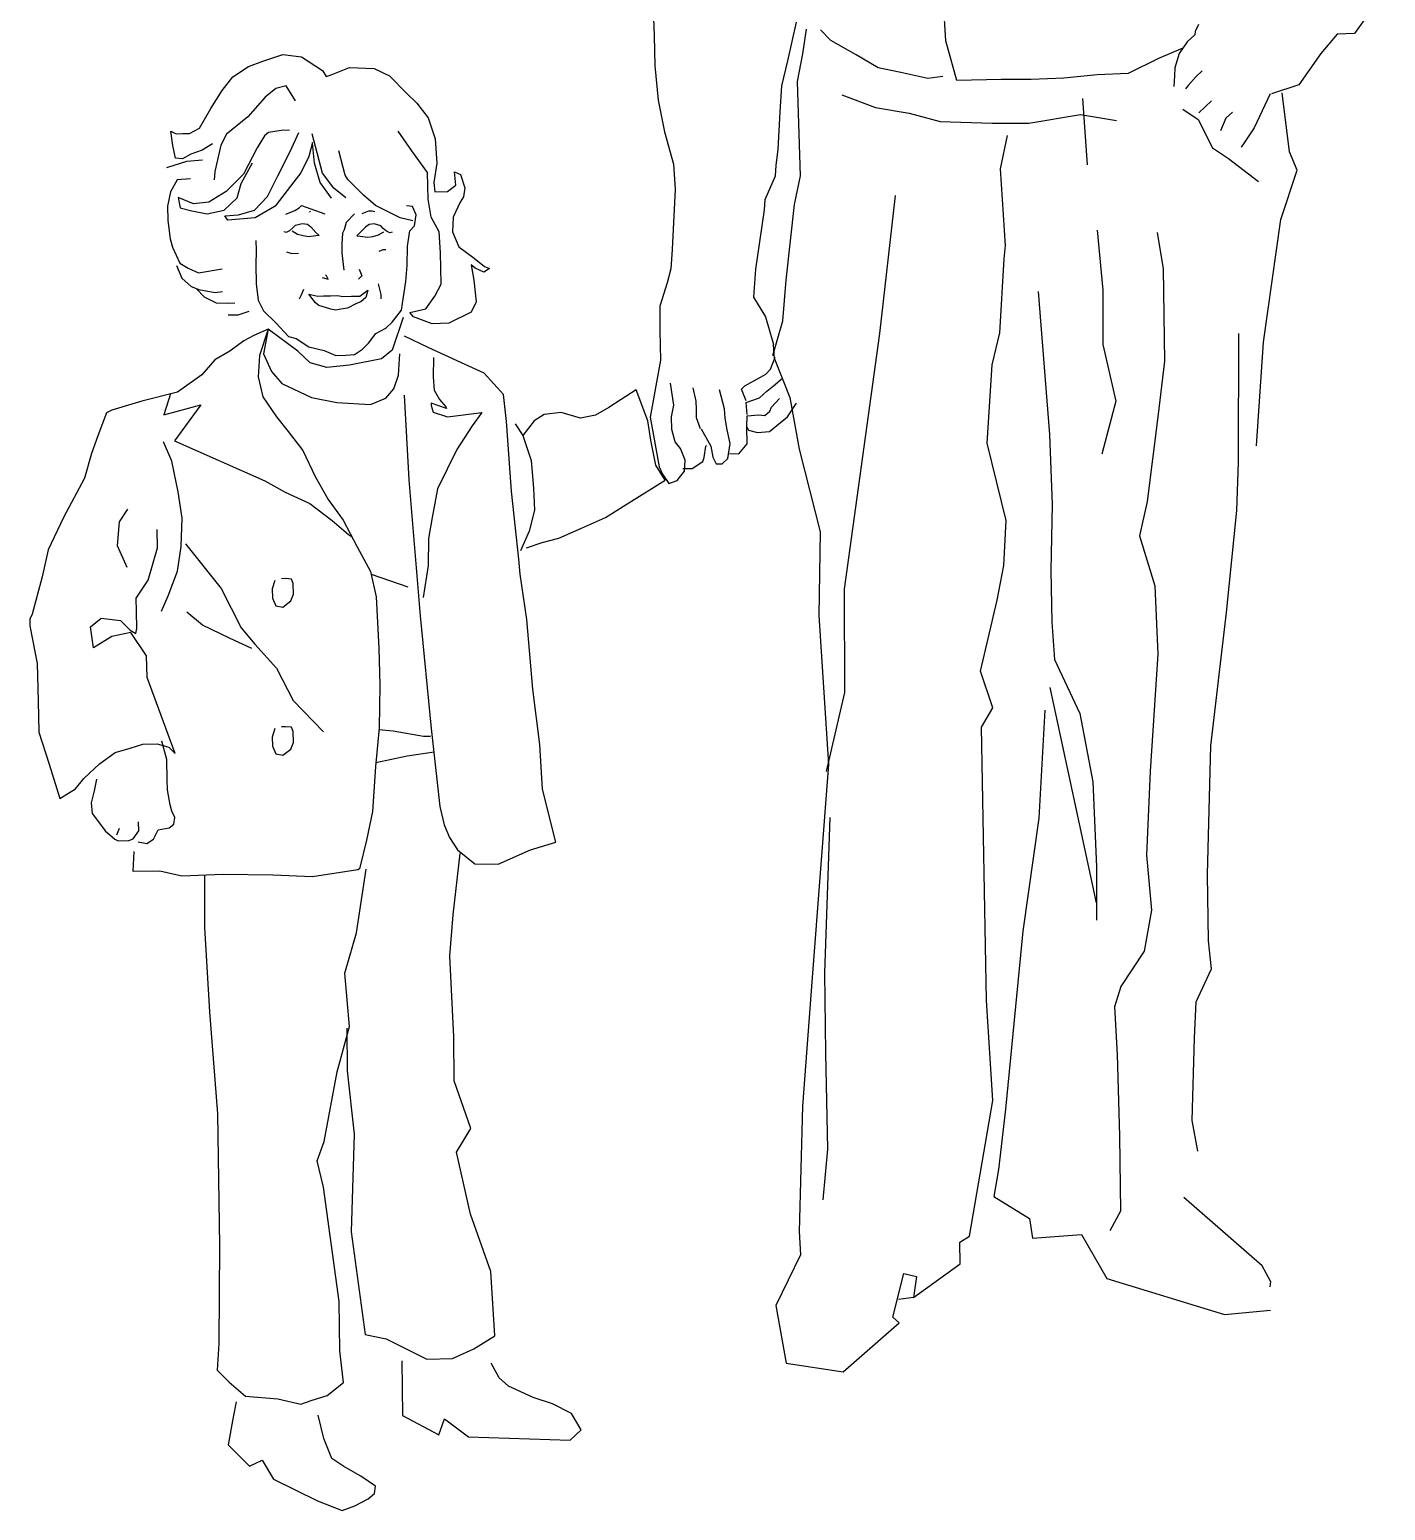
# Model space of a CAD drawing. Header units: millimetres. Extents: x -1539.29 to -1538.12, y 1859.63 to 1861.71.
# Drawn here: x -1539.288 to -1538.188, y 1859.633 to 1860.834 of the extents above; entities that cross this region are included whole.
import ezdxf

# ---------------------------------------------------------------- set-up
doc = ezdxf.new("R2010")
doc.units = ezdxf.units.MM
doc.header["$LTSCALE"] = 10
doc.layers.add('Humanos', color=2, linetype='Continuous')

msp = doc.modelspace()

# ---------------------------------------------------------------- linework, layer by layer
at = {"layer": 'Humanos'}
for p, q in [((-1538.1885, 1860.866), (-1538.2135, 1860.8308)), ((-1538.7826, 1860.8574), (-1538.7814, 1860.829)), ((-1538.5448, 1860.8251), (-1538.5468, 1860.8557)), ((-1538.6663, 1860.8401), (-1538.6732, 1860.8088)), ((-1538.34, 1860.8381), (-1538.3426, 1860.8326)), ((-1538.7814, 1860.829), (-1538.7809, 1860.8046)), ((-1538.6609, 1860.8144), (-1538.6579, 1860.8344)), ((-1538.6383, 1860.8253), (-1538.6466, 1860.8338)), ((-1538.6177, 1860.8135), (-1538.6383, 1860.8253)), ((-1538.536, 1860.7928), (-1538.5448, 1860.8251)), ((-1538.3492, 1860.8243), (-1538.3558, 1860.8146)), ((-1538.3431, 1860.8299), (-1538.3492, 1860.8243)), ((-1538.3426, 1860.8326), (-1538.3431, 1860.8299)), ((-1538.2276, 1860.8305), (-1538.2408, 1860.8147)), ((-1538.2135, 1860.8308), (-1538.2276, 1860.8305)), ((-1539.0988, 1860.8085), (-1539.0826, 1860.8138)), ((-1539.0826, 1860.8138), (-1539.0675, 1860.812)), ((-1538.6651, 1860.7919), (-1538.6609, 1860.8144)), ((-1538.5999, 1860.803), (-1538.6177, 1860.8135)), ((-1538.3528, 1860.8191), (-1538.3724, 1860.8106)), ((-1538.3558, 1860.8146), (-1538.3591, 1860.803)), ((-1538.2408, 1860.8147), (-1538.2587, 1860.7892)), ((-1539.1231, 1860.7957), (-1539.1104, 1860.8042)), ((-1539.1104, 1860.8042), (-1539.0988, 1860.8085)), ((-1539.0675, 1860.812), (-1539.0503, 1860.8009)), ((-1539.0503, 1860.8009), (-1539.0475, 1860.796)), ((-1539.0434, 1860.7975), (-1539.0285, 1860.8033)), ((-1539.0285, 1860.8033), (-1539.0086, 1860.8024)), ((-1539.0086, 1860.8024), (-1538.9962, 1860.7966)), ((-1538.7809, 1860.8046), (-1538.7782, 1860.7768)), ((-1538.6732, 1860.8088), (-1538.6782, 1860.7884)), ((-1538.5814, 1860.7994), (-1538.5999, 1860.803)), ((-1538.3724, 1860.8106), (-1538.3971, 1860.7984)), ((-1538.3591, 1860.803), (-1538.3595, 1860.7967)), ((-1538.337, 1860.8007), (-1538.3423, 1860.7958)), ((-1539.1318, 1860.7846), (-1539.1231, 1860.7957)), ((-1539.08, 1860.7885), (-1539.0882, 1860.7863)), ((-1539.0722, 1860.7764), (-1539.08, 1860.7885)), ((-1539.0475, 1860.796), (-1539.0434, 1860.7975)), ((-1538.9962, 1860.7966), (-1538.9822, 1860.7825)), ((-1538.6782, 1860.7884), (-1538.6796, 1860.7675)), ((-1538.6627, 1860.7155), (-1538.6651, 1860.7919)), ((-1538.5596, 1860.7944), (-1538.5814, 1860.7994)), ((-1538.5474, 1860.796), (-1538.5596, 1860.7944)), ((-1538.5, 1860.7935), (-1538.536, 1860.7928)), ((-1538.4756, 1860.7935), (-1538.5, 1860.7935)), ((-1538.4493, 1860.7946), (-1538.4756, 1860.7935)), ((-1538.4222, 1860.7973), (-1538.4493, 1860.7946)), ((-1538.3971, 1860.7984), (-1538.4222, 1860.7973)), ((-1538.3595, 1860.7967), (-1538.3601, 1860.7879)), ((-1538.3484, 1860.7888), (-1538.3505, 1860.786)), ((-1538.3423, 1860.7958), (-1538.3484, 1860.7888)), ((-1538.2587, 1860.7892), (-1538.2808, 1860.7819)), ((-1539.141, 1860.7701), (-1539.1318, 1860.7846)), ((-1539.0968, 1860.7793), (-1539.1109, 1860.7632)), ((-1539.0882, 1860.7863), (-1539.0968, 1860.7793)), ((-1538.9822, 1860.7825), (-1538.9739, 1860.7745)), ((-1538.7782, 1860.7768), (-1538.773, 1860.7512)), ((-1538.6292, 1860.7813), (-1538.6019, 1860.771)), ((-1538.434, 1860.7781), (-1538.4302, 1860.7245)), ((-1538.3296, 1860.7764), (-1538.3397, 1860.7666)), ((-1538.282, 1860.7821), (-1538.2885, 1860.7683)), ((-1538.2662, 1860.7348), (-1538.2721, 1860.7829)), ((-1539.1502, 1860.7541), (-1539.141, 1860.7701)), ((-1538.9739, 1860.7745), (-1538.9648, 1860.7624)), ((-1538.6796, 1860.7675), (-1538.6811, 1860.7368)), ((-1538.6019, 1860.771), (-1538.5747, 1860.7662)), ((-1538.5747, 1860.7662), (-1538.5494, 1860.7594)), ((-1538.4775, 1860.7582), (-1538.4357, 1860.7651)), ((-1538.4357, 1860.7651), (-1538.4065, 1860.7603)), ((-1538.3528, 1860.7696), (-1538.3402, 1860.7611)), ((-1538.3124, 1860.7672), (-1538.3178, 1860.7622)), ((-1538.2885, 1860.7683), (-1538.295, 1860.7545)), ((-1539.1583, 1860.7498), (-1539.1502, 1860.7541)), ((-1539.1109, 1860.7632), (-1539.1283, 1860.7492)), ((-1539.0839, 1860.7523), (-1539.0942, 1860.7507)), ((-1539.0771, 1860.7525), (-1539.0839, 1860.7523)), ((-1538.9648, 1860.7624), (-1538.959, 1860.7456)), ((-1538.5494, 1860.7594), (-1538.5073, 1860.7581)), ((-1538.5073, 1860.7581), (-1538.4775, 1860.7582)), ((-1538.3402, 1860.7611), (-1538.3287, 1860.7382)), ((-1538.3178, 1860.7622), (-1538.3222, 1860.752)), ((-1538.295, 1860.7545), (-1538.3029, 1860.7421)), ((-1539.1734, 1860.7516), (-1539.1692, 1860.7496)), ((-1539.1717, 1860.74), (-1539.1734, 1860.7516)), ((-1539.1696, 1860.7299), (-1539.1717, 1860.74)), ((-1539.1692, 1860.7496), (-1539.1638, 1860.7497)), ((-1539.1638, 1860.7497), (-1539.1583, 1860.7498)), ((-1539.1396, 1860.7415), (-1539.1479, 1860.7364)), ((-1539.1328, 1860.7403), (-1539.1377, 1860.7189)), ((-1539.1283, 1860.7492), (-1539.1328, 1860.7403)), ((-1539.0974, 1860.7479), (-1539.1027, 1860.7396)), ((-1539.0942, 1860.7507), (-1539.0974, 1860.7479)), ((-1539.0767, 1860.7353), (-1539.0696, 1860.7505)), ((-1539.0585, 1860.7426), (-1539.0616, 1860.731)), ((-1539.0504, 1860.7176), (-1539.0587, 1860.7494)), ((-1539.0585, 1860.742), (-1539.0585, 1860.7426)), ((-1539.0568, 1860.7256), (-1539.0585, 1860.742)), ((-1538.9779, 1860.7356), (-1538.9891, 1860.7518)), ((-1538.959, 1860.7456), (-1538.9577, 1860.7258)), ((-1538.773, 1860.7512), (-1538.7657, 1860.725)), ((-1538.5006, 1860.7211), (-1538.4949, 1860.7483)), ((-1538.3029, 1860.7421), (-1538.3055, 1860.7387)), ((-1539.1641, 1860.7292), (-1539.1696, 1860.7299)), ((-1539.1573, 1860.7329), (-1539.1641, 1860.7292)), ((-1539.1605, 1860.7274), (-1539.1477, 1860.7283)), ((-1539.1479, 1860.7364), (-1539.1573, 1860.7329)), ((-1539.1035, 1860.7382), (-1539.1145, 1860.7167)), ((-1539.1027, 1860.7396), (-1539.1035, 1860.7382)), ((-1539.0866, 1860.7154), (-1539.0767, 1860.7353)), ((-1539.0616, 1860.731), (-1539.0681, 1860.7178)), ((-1539.032, 1860.7159), (-1539.0371, 1860.7356)), ((-1538.9652, 1860.7182), (-1538.9779, 1860.7356)), ((-1538.6811, 1860.7368), (-1538.6828, 1860.724)), ((-1538.3287, 1860.7382), (-1538.3157, 1860.7295)), ((-1538.3157, 1860.7295), (-1538.2913, 1860.7109)), ((-1538.2599, 1860.72), (-1538.2662, 1860.7348)), ((-1539.1768, 1860.7221), (-1539.1605, 1860.7274)), ((-1539.1377, 1860.7189), (-1539.1384, 1860.7121)), ((-1539.1145, 1860.7167), (-1539.1286, 1860.7028)), ((-1539.1165, 1860.7093), (-1539.1073, 1860.7259)), ((-1539.0681, 1860.7178), (-1539.0755, 1860.7081)), ((-1539.0523, 1860.71), (-1539.0568, 1860.7256)), ((-1539.0413, 1860.7055), (-1539.0504, 1860.7176)), ((-1538.9647, 1860.6964), (-1538.9652, 1860.7182)), ((-1538.9577, 1860.7258), (-1538.9601, 1860.7101)), ((-1538.9434, 1860.7187), (-1538.9384, 1860.7166)), ((-1538.9423, 1860.7078), (-1538.9434, 1860.7187)), ((-1538.9384, 1860.7166), (-1538.9349, 1860.7058)), ((-1538.7657, 1860.725), (-1538.7645, 1860.7047)), ((-1538.6828, 1860.724), (-1538.6834, 1860.7151)), ((-1538.4965, 1860.6589), (-1538.5006, 1860.7211)), ((-1538.2732, 1860.6799), (-1538.2599, 1860.72)), ((-1539.1684, 1860.7122), (-1539.1736, 1860.7025)), ((-1539.1575, 1860.713), (-1539.1684, 1860.7122)), ((-1539.1195, 1860.6975), (-1539.1165, 1860.7093)), ((-1539.095, 1860.6988), (-1539.0866, 1860.7154)), ((-1539.0755, 1860.7081), (-1539.0887, 1860.6908)), ((-1539.0431, 1860.6973), (-1539.0523, 1860.71)), ((-1539.0316, 1860.6976), (-1539.0413, 1860.7055)), ((-1539.0298, 1860.7126), (-1539.032, 1860.7159)), ((-1539.0172, 1860.6998), (-1539.0298, 1860.7126)), ((-1538.9601, 1860.7101), (-1538.9594, 1860.7025)), ((-1538.949, 1860.7028), (-1538.9423, 1860.7078)), ((-1538.9349, 1860.7058), (-1538.9361, 1860.6984)), ((-1538.7645, 1860.7047), (-1538.7669, 1860.6558)), ((-1538.6834, 1860.7151), (-1538.6917, 1860.696)), ((-1538.6677, 1860.6922), (-1538.6627, 1860.7155)), ((-1539.1736, 1860.7025), (-1539.1761, 1860.6908)), ((-1539.1675, 1860.6978), (-1539.1659, 1860.6896)), ((-1539.1551, 1860.6926), (-1539.1675, 1860.6978)), ((-1539.1426, 1860.6942), (-1539.1551, 1860.6926)), ((-1539.1286, 1860.7028), (-1539.1426, 1860.6942)), ((-1539.1302, 1860.6877), (-1539.1195, 1860.6975)), ((-1539.1056, 1860.6877), (-1539.095, 1860.6988)), ((-1539.0075, 1860.6913), (-1539.0172, 1860.6998)), ((-1538.9622, 1860.682), (-1538.9647, 1860.6964)), ((-1538.9594, 1860.7025), (-1538.949, 1860.7028)), ((-1538.9387, 1860.6942), (-1538.9445, 1860.6818)), ((-1538.9361, 1860.6984), (-1538.9387, 1860.6942)), ((-1538.6917, 1860.696), (-1538.6923, 1860.6878)), ((-1538.6745, 1860.6307), (-1538.6677, 1860.6922)), ((-1538.5861, 1860.6996), (-1538.5986, 1860.5874)), ((-1539.1761, 1860.6908), (-1539.1758, 1860.6793)), ((-1539.1659, 1860.6896), (-1539.1563, 1860.6871)), ((-1539.1563, 1860.6871), (-1539.144, 1860.6847)), ((-1539.144, 1860.6847), (-1539.1302, 1860.6877)), ((-1539.1295, 1860.683), (-1539.1186, 1860.6839)), ((-1539.1273, 1860.6796), (-1539.1295, 1860.683)), ((-1539.1049, 1860.6815), (-1539.1273, 1860.6796)), ((-1539.1186, 1860.6839), (-1539.1056, 1860.6877)), ((-1539.0887, 1860.6908), (-1539.1049, 1860.6815)), ((-1539.0801, 1860.6843), (-1539.0728, 1860.6872)), ((-1539.0728, 1860.6872), (-1539.0693, 1860.6894)), ((-1539.0693, 1860.6894), (-1539.0674, 1860.6914)), ((-1539.0674, 1860.6914), (-1539.0486, 1860.6845)), ((-1539.0611, 1860.6869), (-1539.0605, 1860.6861)), ((-1539.0245, 1860.6847), (-1539.0311, 1860.6777)), ((-1539.0182, 1860.6848), (-1539.0128, 1860.6871)), ((-1539.0128, 1860.6871), (-1539.0101, 1860.6871)), ((-1539.0101, 1860.6871), (-1539.0081, 1860.6864)), ((-1538.9875, 1860.6814), (-1539.0075, 1860.6913)), ((-1538.9771, 1860.6789), (-1538.9875, 1860.6814)), ((-1538.9774, 1860.6906), (-1538.9823, 1860.6911)), ((-1538.9745, 1860.6839), (-1538.9774, 1860.6906)), ((-1538.9757, 1860.6749), (-1538.9745, 1860.6839)), ((-1538.9559, 1860.6699), (-1538.9622, 1860.682)), ((-1538.9445, 1860.6818), (-1538.945, 1860.6701)), ((-1538.6923, 1860.6878), (-1538.6994, 1860.6396)), ((-1539.1758, 1860.6793), (-1539.1741, 1860.6643)), ((-1539.0817, 1860.6704), (-1539.0797, 1860.6697)), ((-1539.0797, 1860.6697), (-1539.077, 1860.6711)), ((-1539.077, 1860.6711), (-1539.0744, 1860.6733)), ((-1539.0707, 1860.6679), (-1539.0749, 1860.6705)), ((-1539.0744, 1860.6733), (-1539.0723, 1860.6753)), ((-1539.0723, 1860.6753), (-1539.0668, 1860.6768)), ((-1539.066, 1860.6667), (-1539.0707, 1860.6679)), ((-1539.0668, 1860.6768), (-1539.0627, 1860.6763)), ((-1539.0627, 1860.6763), (-1539.06, 1860.6742)), ((-1539.06, 1860.6742), (-1539.0558, 1860.6696)), ((-1539.0558, 1860.6696), (-1539.053, 1860.667)), ((-1539.0342, 1860.6688), (-1539.0348, 1860.6599)), ((-1539.0329, 1860.6716), (-1539.0342, 1860.6688)), ((-1539.0311, 1860.6777), (-1539.0329, 1860.6716)), ((-1539.0198, 1860.6694), (-1539.0226, 1860.6667)), ((-1539.0155, 1860.6739), (-1539.0198, 1860.6694)), ((-1539.0127, 1860.6759), (-1539.0155, 1860.6739)), ((-1539.0086, 1860.6764), (-1539.0127, 1860.6759)), ((-1539.0032, 1860.6748), (-1539.0086, 1860.6764)), ((-1539.0049, 1860.6675), (-1539.0007, 1860.67)), ((-1539.0012, 1860.6728), (-1539.0032, 1860.6748)), ((-1538.9985, 1860.6705), (-1539.0012, 1860.6728)), ((-1538.9958, 1860.6691), (-1538.9985, 1860.6705)), ((-1538.9939, 1860.6698), (-1538.9958, 1860.6691)), ((-1538.9816, 1860.6583), (-1538.9797, 1860.6707)), ((-1538.9797, 1860.6707), (-1538.9757, 1860.6749)), ((-1538.9547, 1860.6529), (-1538.9559, 1860.6699)), ((-1538.945, 1860.6701), (-1538.9398, 1860.6579)), ((-1538.4223, 1860.6713), (-1538.4177, 1860.6226)), ((-1538.3734, 1860.6696), (-1538.3687, 1860.6399)), ((-1538.2873, 1860.5804), (-1538.2732, 1860.6799)), ((-1539.1741, 1860.6643), (-1539.172, 1860.6575)), ((-1539.172, 1860.6575), (-1539.1662, 1860.6446)), ((-1539.1045, 1860.6631), (-1539.1043, 1860.655)), ((-1539.0619, 1860.666), (-1539.066, 1860.6667)), ((-1539.0557, 1860.6669), (-1539.0619, 1860.666)), ((-1539.053, 1860.667), (-1539.0557, 1860.6669)), ((-1539.0348, 1860.6599), (-1539.0347, 1860.6558)), ((-1539.0226, 1860.6667), (-1539.0199, 1860.6666)), ((-1539.0199, 1860.6666), (-1539.0137, 1860.6656)), ((-1539.0137, 1860.6656), (-1539.0096, 1860.6663)), ((-1539.0096, 1860.6663), (-1539.0049, 1860.6675)), ((-1538.9818, 1860.6427), (-1538.9816, 1860.6583)), ((-1538.9398, 1860.6579), (-1538.9273, 1860.6487)), ((-1538.4977, 1860.648), (-1538.4965, 1860.6589)), ((-1539.1662, 1860.6446), (-1539.1593, 1860.6406)), ((-1539.1043, 1860.655), (-1539.1046, 1860.6433)), ((-1539.0795, 1860.6537), (-1539.0754, 1860.6525)), ((-1539.0754, 1860.6525), (-1539.07, 1860.6526)), ((-1539.0347, 1860.6558), (-1539.0347, 1860.653)), ((-1539.0347, 1860.653), (-1539.0337, 1860.6435)), ((-1539.0045, 1860.6543), (-1539.0012, 1860.6558)), ((-1539.0012, 1860.6558), (-1538.999, 1860.6558)), ((-1538.9544, 1860.6406), (-1538.9547, 1860.6529)), ((-1538.9273, 1860.6487), (-1538.919, 1860.642)), ((-1538.7669, 1860.6558), (-1538.7679, 1860.6401)), ((-1538.501, 1860.5881), (-1538.4977, 1860.648)), ((-1539.1689, 1860.6426), (-1539.1646, 1860.6323)), ((-1539.1646, 1860.6323), (-1539.1569, 1860.6257)), ((-1539.1593, 1860.6406), (-1539.1511, 1860.6367)), ((-1539.1511, 1860.6367), (-1539.1318, 1860.6399)), ((-1539.1046, 1860.6433), (-1539.1043, 1860.6277)), ((-1539.0506, 1860.633), (-1539.0457, 1860.6317)), ((-1539.0471, 1860.6344), (-1539.0479, 1860.635)), ((-1539.0457, 1860.6317), (-1539.0471, 1860.6344)), ((-1539.0337, 1860.6435), (-1539.033, 1860.6388)), ((-1539.0184, 1860.6343), (-1539.0211, 1860.6315)), ((-1539.0207, 1860.6397), (-1539.0184, 1860.6343)), ((-1538.9828, 1860.6297), (-1538.9818, 1860.6427)), ((-1538.9541, 1860.6276), (-1538.9544, 1860.6406)), ((-1538.9299, 1860.6432), (-1538.9277, 1860.6309)), ((-1538.9266, 1860.6405), (-1538.9299, 1860.6432)), ((-1538.9197, 1860.6373), (-1538.9266, 1860.6405)), ((-1538.9149, 1860.6402), (-1538.9197, 1860.6373)), ((-1538.919, 1860.642), (-1538.9149, 1860.6402)), ((-1538.7679, 1860.6401), (-1538.771, 1860.6287)), ((-1538.6994, 1860.6396), (-1538.7009, 1860.617)), ((-1538.3687, 1860.6399), (-1538.3677, 1860.5652)), ((-1539.1569, 1860.6257), (-1539.1507, 1860.6231)), ((-1539.1527, 1860.6238), (-1539.1465, 1860.6172)), ((-1539.1507, 1860.6231), (-1539.1376, 1860.6207)), ((-1539.1376, 1860.6207), (-1539.1314, 1860.6216)), ((-1539.1043, 1860.6277), (-1539.1026, 1860.6146)), ((-1539.0659, 1860.6231), (-1539.068, 1860.6182)), ((-1539.0202, 1860.6179), (-1539.0137, 1860.6228)), ((-1539.0137, 1860.6228), (-1539.0153, 1860.6166)), ((-1539.0054, 1860.6278), (-1539.0031, 1860.6191)), ((-1538.9847, 1860.6173), (-1538.9828, 1860.6297)), ((-1538.9594, 1860.6179), (-1538.9541, 1860.6276)), ((-1538.9277, 1860.6309), (-1538.9259, 1860.6132)), ((-1538.771, 1860.6287), (-1538.7768, 1860.6096)), ((-1538.677, 1860.5978), (-1538.6745, 1860.6307)), ((-1538.47, 1860.6215), (-1538.4608, 1860.5057)), ((-1538.4177, 1860.6226), (-1538.4176, 1860.5785)), ((-1539.1465, 1860.6172), (-1539.1367, 1860.6125)), ((-1539.1367, 1860.6125), (-1539.1265, 1860.6122)), ((-1539.1265, 1860.6122), (-1539.1216, 1860.6123)), ((-1539.1026, 1860.6146), (-1539.0983, 1860.606)), ((-1539.068, 1860.6182), (-1539.0693, 1860.6154)), ((-1539.0561, 1860.6124), (-1539.0614, 1860.6195)), ((-1539.0614, 1860.6195), (-1539.0543, 1860.6179)), ((-1539.0534, 1860.6103), (-1539.0561, 1860.6124)), ((-1539.0543, 1860.6179), (-1539.0495, 1860.618)), ((-1539.0479, 1860.6085), (-1539.0534, 1860.6103)), ((-1539.0495, 1860.618), (-1539.044, 1860.6181)), ((-1539.0437, 1860.6072), (-1539.0479, 1860.6085)), ((-1539.044, 1860.6181), (-1539.0385, 1860.6183)), ((-1539.0385, 1860.6183), (-1539.0338, 1860.6176)), ((-1539.0301, 1860.6081), (-1539.0356, 1860.6074)), ((-1539.0338, 1860.6176), (-1539.027, 1860.6177)), ((-1539.0228, 1860.6118), (-1539.0301, 1860.6081)), ((-1539.027, 1860.6177), (-1539.0222, 1860.6178)), ((-1539.0193, 1860.6132), (-1539.0228, 1860.6118)), ((-1539.0222, 1860.6178), (-1539.0202, 1860.6179)), ((-1539.0153, 1860.6166), (-1539.0193, 1860.6132)), ((-1539.0031, 1860.6191), (-1539.003, 1860.6156)), ((-1538.9864, 1860.6064), (-1538.9847, 1860.6173)), ((-1538.9667, 1860.6076), (-1538.9594, 1860.6179)), ((-1538.9259, 1860.6132), (-1538.9298, 1860.6049)), ((-1538.7768, 1860.6096), (-1538.7769, 1860.5898)), ((-1538.7009, 1860.617), (-1538.6911, 1860.601)), ((-1539.1269, 1860.6026), (-1539.1187, 1860.6028)), ((-1539.1187, 1860.6028), (-1539.11, 1860.6057)), ((-1539.0983, 1860.606), (-1539.0879, 1860.5959)), ((-1539.0879, 1860.5959), (-1539.0781, 1860.5852)), ((-1539.0396, 1860.6065), (-1539.0437, 1860.6072)), ((-1539.0356, 1860.6074), (-1539.0396, 1860.6065)), ((-1538.9991, 1860.5919), (-1538.9938, 1860.5967)), ((-1538.9849, 1860.6004), (-1538.9939, 1860.574)), ((-1538.9938, 1860.5967), (-1538.9864, 1860.6064)), ((-1538.9795, 1860.6046), (-1538.9667, 1860.6076)), ((-1538.9767, 1860.6011), (-1538.9795, 1860.6046)), ((-1538.9616, 1860.5954), (-1538.9767, 1860.6011)), ((-1538.9298, 1860.6049), (-1538.948, 1860.5958)), ((-1538.6911, 1860.601), (-1538.6847, 1860.5787)), ((-1538.6853, 1860.5696), (-1538.677, 1860.5978)), ((-1539.106, 1860.5859), (-1539.1141, 1860.5816)), ((-1539.0946, 1860.591), (-1539.106, 1860.5859)), ((-1539.0946, 1860.591), (-1539.1016, 1860.5696)), ((-1539.0946, 1860.591), (-1539.0983, 1860.5711)), ((-1539.0703, 1860.5731), (-1539.0946, 1860.591)), ((-1539.0781, 1860.5852), (-1539.0719, 1860.5834)), ((-1539.0131, 1860.5798), (-1539.0072, 1860.5876)), ((-1539.0072, 1860.5876), (-1538.9991, 1860.5919)), ((-1538.9647, 1860.5761), (-1538.984, 1860.5854)), ((-1538.948, 1860.5958), (-1538.9616, 1860.5954)), ((-1538.7769, 1860.5898), (-1538.7764, 1860.566)), ((-1538.5986, 1860.5874), (-1538.6275, 1860.3802)), ((-1538.5073, 1860.5622), (-1538.501, 1860.5881)), ((-1538.3077, 1860.4832), (-1538.3072, 1860.5876)), ((-1539.1256, 1860.5732), (-1539.1377, 1860.5661)), ((-1539.1141, 1860.5816), (-1539.1256, 1860.5732)), ((-1539.0719, 1860.5834), (-1539.0616, 1860.5766)), ((-1539.0605, 1860.5637), (-1539.0703, 1860.5731)), ((-1539.0616, 1860.5766), (-1539.0492, 1860.5736)), ((-1539.0492, 1860.5736), (-1539.0396, 1860.5697)), ((-1539.0246, 1860.5706), (-1539.0179, 1860.5749)), ((-1539.0179, 1860.5749), (-1539.0131, 1860.5798)), ((-1538.9939, 1860.574), (-1539.0027, 1860.567)), ((-1538.9377, 1860.5638), (-1538.9647, 1860.5761)), ((-1538.6839, 1860.5669), (-1538.6847, 1860.5787)), ((-1538.4176, 1860.5785), (-1538.4071, 1860.5326)), ((-1538.2931, 1860.4963), (-1538.2873, 1860.5804)), ((-1539.1377, 1860.5661), (-1539.1484, 1860.5541)), ((-1539.1016, 1860.5696), (-1539.1025, 1860.5525)), ((-1539.0983, 1860.5711), (-1539.0917, 1860.5568)), ((-1539.0468, 1860.56), (-1539.0605, 1860.5637)), ((-1539.0285, 1860.5618), (-1539.0468, 1860.56)), ((-1539.0396, 1860.5697), (-1539.0314, 1860.5699)), ((-1539.0314, 1860.5699), (-1539.0246, 1860.5706)), ((-1539.0027, 1860.567), (-1539.0285, 1860.5618)), ((-1538.9887, 1860.5537), (-1538.9877, 1860.5709)), ((-1538.9604, 1860.568), (-1538.9606, 1860.5524)), ((-1538.9192, 1860.5553), (-1538.9377, 1860.5638)), ((-1538.7764, 1860.566), (-1538.7846, 1860.5196)), ((-1538.687, 1860.5586), (-1538.6832, 1860.5683)), ((-1538.6839, 1860.5669), (-1538.6715, 1860.5357)), ((-1538.5113, 1860.4985), (-1538.5073, 1860.5622)), ((-1538.3677, 1860.5652), (-1538.373, 1860.5198)), ((-1539.1484, 1860.5541), (-1539.168, 1860.54)), ((-1539.1025, 1860.5525), (-1539.0989, 1860.5362)), ((-1539.0917, 1860.5568), (-1539.0833, 1860.5469)), ((-1538.9926, 1860.5427), (-1538.9887, 1860.5537)), ((-1538.9606, 1860.5524), (-1538.9598, 1860.5415)), ((-1538.9037, 1860.5379), (-1538.9192, 1860.5553)), ((-1538.708, 1860.5451), (-1538.6951, 1860.5522)), ((-1538.6951, 1860.5522), (-1538.691, 1860.5544)), ((-1538.691, 1860.5544), (-1538.687, 1860.5586)), ((-1538.6848, 1860.545), (-1538.6773, 1860.5512)), ((-1539.168, 1860.54), (-1539.197, 1860.5326)), ((-1539.1737, 1860.5386), (-1539.179, 1860.5215)), ((-1539.0989, 1860.5362), (-1539.0876, 1860.52)), ((-1539.0833, 1860.5469), (-1539.0593, 1860.5357)), ((-1538.9992, 1860.5351), (-1538.9926, 1860.5427)), ((-1538.9843, 1860.5374), (-1538.9805, 1860.4687)), ((-1538.9598, 1860.5415), (-1538.9555, 1860.534)), ((-1538.9011, 1860.5161), (-1538.9037, 1860.5379)), ((-1538.796, 1860.5417), (-1538.8081, 1860.534)), ((-1538.7865, 1860.5168), (-1538.796, 1860.5417)), ((-1538.7655, 1860.5295), (-1538.7681, 1860.5472)), ((-1538.7473, 1860.5327), (-1538.7497, 1860.5435)), ((-1538.7245, 1860.5264), (-1538.7284, 1860.5419)), ((-1538.7106, 1860.5423), (-1538.708, 1860.5451)), ((-1538.7069, 1860.5328), (-1538.7106, 1860.5423)), ((-1538.6961, 1860.5352), (-1538.6901, 1860.5408)), ((-1538.6901, 1860.5408), (-1538.6848, 1860.545)), ((-1539.2214, 1860.5252), (-1539.2255, 1860.5231)), ((-1539.197, 1860.5326), (-1539.2214, 1860.5252)), ((-1539.179, 1860.5215), (-1539.1492, 1860.5296)), ((-1539.1492, 1860.5296), (-1539.1704, 1860.5004)), ((-1539.0593, 1860.5357), (-1539.0387, 1860.5315)), ((-1539.0387, 1860.5315), (-1539.0114, 1860.53)), ((-1539.0114, 1860.53), (-1538.9992, 1860.5351)), ((-1538.9623, 1860.5311), (-1538.9622, 1860.5291)), ((-1538.9499, 1860.5267), (-1538.9623, 1860.5311)), ((-1538.9622, 1860.5291), (-1538.9607, 1860.5237)), ((-1538.9555, 1860.534), (-1538.9505, 1860.528)), ((-1538.9505, 1860.528), (-1538.9499, 1860.5267)), ((-1538.8181, 1860.5276), (-1538.8289, 1860.5213)), ((-1538.8081, 1860.534), (-1538.8181, 1860.5276)), ((-1538.7675, 1860.5199), (-1538.7655, 1860.5295)), ((-1538.7471, 1860.5259), (-1538.7473, 1860.5327)), ((-1538.747, 1860.519), (-1538.7471, 1860.5259)), ((-1538.7238, 1860.5188), (-1538.7245, 1860.5264)), ((-1538.7069, 1860.5315), (-1538.6961, 1860.5352)), ((-1538.7061, 1860.5219), (-1538.7069, 1860.5315)), ((-1538.6916, 1860.5209), (-1538.6876, 1860.5245)), ((-1538.6876, 1860.5245), (-1538.6863, 1860.5278)), ((-1538.6863, 1860.5278), (-1538.6797, 1860.5348)), ((-1538.6733, 1860.5199), (-1538.6659, 1860.531)), ((-1538.6715, 1860.5357), (-1538.6639, 1860.4938)), ((-1538.4071, 1860.5326), (-1538.4184, 1860.4896)), ((-1539.2255, 1860.5231), (-1539.2327, 1860.5045)), ((-1539.0876, 1860.52), (-1539.0783, 1860.508)), ((-1538.9607, 1860.5237), (-1538.949, 1860.5199)), ((-1538.949, 1860.5199), (-1538.9212, 1860.5233)), ((-1538.9291, 1860.5127), (-1538.9415, 1860.4934)), ((-1538.9212, 1860.5233), (-1538.9291, 1860.5127)), ((-1538.8971, 1860.4597), (-1538.9011, 1860.5161)), ((-1538.8942, 1860.5143), (-1538.888, 1860.5049)), ((-1538.8787, 1860.5166), (-1538.888, 1860.5049)), ((-1538.8706, 1860.5217), (-1538.8787, 1860.5166)), ((-1538.857, 1860.5234), (-1538.8706, 1860.5217)), ((-1538.8411, 1860.5188), (-1538.857, 1860.5234)), ((-1538.8289, 1860.5213), (-1538.8411, 1860.5188)), ((-1538.7842, 1860.501), (-1538.7865, 1860.5168)), ((-1538.7846, 1860.5196), (-1538.7774, 1860.4794)), ((-1538.7672, 1860.5096), (-1538.7675, 1860.5199)), ((-1538.744, 1860.5101), (-1538.747, 1860.519)), ((-1538.7222, 1860.5093), (-1538.7238, 1860.5188)), ((-1538.7064, 1860.5118), (-1538.7061, 1860.5206)), ((-1538.7064, 1860.5118), (-1538.705, 1860.5091)), ((-1538.7061, 1860.4981), (-1538.7064, 1860.5118)), ((-1538.7061, 1860.5206), (-1538.6965, 1860.5216)), ((-1538.6965, 1860.5216), (-1538.6916, 1860.5209)), ((-1538.688, 1860.5081), (-1538.6819, 1860.5129)), ((-1538.6819, 1860.5129), (-1538.6733, 1860.5199)), ((-1538.373, 1860.5198), (-1538.3816, 1860.4511)), ((-1539.2327, 1860.5045), (-1539.2378, 1860.4901)), ((-1539.1704, 1860.5004), (-1539.0973, 1860.468)), ((-1539.0783, 1860.508), (-1539.0665, 1860.4927)), ((-1538.888, 1860.5049), (-1538.8813, 1860.4846)), ((-1538.7802, 1860.4807), (-1538.7842, 1860.501)), ((-1538.7643, 1860.4995), (-1538.7672, 1860.5096)), ((-1538.7434, 1860.5102), (-1538.7355, 1860.4961)), ((-1538.7198, 1860.4984), (-1538.7222, 1860.5093)), ((-1538.705, 1860.5091), (-1538.6976, 1860.5071)), ((-1538.6976, 1860.5071), (-1538.688, 1860.5081)), ((-1538.4608, 1860.5057), (-1538.4588, 1860.4488)), ((-1539.2378, 1860.4901), (-1539.2434, 1860.4701)), ((-1539.1727, 1860.484), (-1539.1793, 1860.4996)), ((-1539.0665, 1860.4927), (-1539.0564, 1860.4716)), ((-1538.9415, 1860.4934), (-1538.9572, 1860.4616)), ((-1538.76, 1860.4942), (-1538.7643, 1860.4995)), ((-1538.7563, 1860.4847), (-1538.76, 1860.4942)), ((-1538.7408, 1860.487), (-1538.7396, 1860.496)), ((-1538.7396, 1860.496), (-1538.7389, 1860.4966)), ((-1538.7355, 1860.4961), (-1538.734, 1860.4872)), ((-1538.7216, 1860.4861), (-1538.7198, 1860.4984)), ((-1538.7204, 1860.4902), (-1538.7128, 1860.4898)), ((-1538.7128, 1860.4898), (-1538.7061, 1860.4981)), ((-1538.6639, 1860.4938), (-1538.6467, 1860.4265)), ((-1538.4959, 1860.4359), (-1538.5113, 1860.4985)), ((-1539.1675, 1860.459), (-1539.1727, 1860.484)), ((-1538.8813, 1860.4846), (-1538.8794, 1860.462)), ((-1538.7725, 1860.4686), (-1538.7802, 1860.4807)), ((-1538.7774, 1860.4794), (-1538.7746, 1860.4734)), ((-1538.7628, 1860.4682), (-1538.7569, 1860.4757)), ((-1538.7581, 1860.4779), (-1538.7507, 1860.478)), ((-1538.7569, 1860.4757), (-1538.7563, 1860.4847)), ((-1538.7507, 1860.478), (-1538.7421, 1860.4837)), ((-1538.7421, 1860.4837), (-1538.7408, 1860.487)), ((-1538.734, 1860.4872), (-1538.7311, 1860.4818)), ((-1538.7311, 1860.4818), (-1538.7262, 1860.4819)), ((-1538.7262, 1860.4819), (-1538.7216, 1860.4861)), ((-1538.3088, 1860.4439), (-1538.3077, 1860.4832)), ((-1539.2434, 1860.4701), (-1539.2604, 1860.4383)), ((-1539.0973, 1860.468), (-1539.0807, 1860.4588)), ((-1539.0564, 1860.4716), (-1539.0457, 1860.4528)), ((-1538.9805, 1860.4687), (-1538.9712, 1860.3584)), ((-1538.8021, 1860.4501), (-1538.7725, 1860.4686)), ((-1538.7746, 1860.4734), (-1538.7695, 1860.4659)), ((-1538.7695, 1860.4659), (-1538.7628, 1860.4682)), ((-1539.1643, 1860.4378), (-1539.1675, 1860.459)), ((-1539.0807, 1860.4588), (-1539.0606, 1860.4497)), ((-1539.0457, 1860.4528), (-1539.0338, 1860.4361)), ((-1538.9572, 1860.4616), (-1538.9615, 1860.4383)), ((-1538.8911, 1860.4044), (-1538.8971, 1860.4597)), ((-1538.8794, 1860.462), (-1538.8784, 1860.4443)), ((-1539.2087, 1860.445), (-1539.2153, 1860.4347)), ((-1539.0606, 1860.4497), (-1539.0426, 1860.4359)), ((-1538.8784, 1860.4443), (-1538.8827, 1860.4272)), ((-1538.821, 1860.4382), (-1538.8021, 1860.4501)), ((-1538.4588, 1860.4488), (-1538.4598, 1860.3952)), ((-1538.3816, 1860.4511), (-1538.3878, 1860.4233)), ((-1538.3173, 1860.3611), (-1538.3088, 1860.4439)), ((-1539.2604, 1860.4383), (-1539.2728, 1860.4121)), ((-1539.2153, 1860.4347), (-1539.217, 1860.4155)), ((-1539.1842, 1860.4135), (-1539.1845, 1860.4285)), ((-1539.1651, 1860.4146), (-1539.1643, 1860.4378)), ((-1539.0426, 1860.4359), (-1539.0294, 1860.4245)), ((-1539.0338, 1860.4361), (-1539.0224, 1860.4145)), ((-1538.9615, 1860.4383), (-1538.9644, 1860.4213)), ((-1538.8588, 1860.4216), (-1538.8405, 1860.4296)), ((-1538.8405, 1860.4296), (-1538.821, 1860.4382)), ((-1538.4978, 1860.3992), (-1538.4959, 1860.4359)), ((-1539.1616, 1860.4168), (-1539.1327, 1860.3806)), ((-1539.0294, 1860.4245), (-1539.0268, 1860.4229)), ((-1538.9644, 1860.4213), (-1538.9647, 1860.3994)), ((-1538.8827, 1860.4272), (-1538.8899, 1860.4113)), ((-1538.8851, 1860.4135), (-1538.8724, 1860.4179)), ((-1538.8724, 1860.4179), (-1538.8588, 1860.4216)), ((-1538.6467, 1860.4265), (-1538.6479, 1860.3587)), ((-1538.3878, 1860.4233), (-1538.3755, 1860.3829)), ((-1539.2728, 1860.4121), (-1539.2778, 1860.3902)), ((-1539.217, 1860.4155), (-1539.209, 1860.398)), ((-1539.1918, 1860.3874), (-1539.1842, 1860.4135)), ((-1539.168, 1860.3948), (-1539.1651, 1860.4146)), ((-1539.0224, 1860.4145), (-1539.0116, 1860.3943)), ((-1538.8901, 1860.3922), (-1538.8911, 1860.4044)), ((-1539.1757, 1860.3747), (-1539.168, 1860.3948)), ((-1539.0116, 1860.3943), (-1539.007, 1860.3739)), ((-1539.011, 1860.3922), (-1538.9813, 1860.3819)), ((-1538.9647, 1860.3994), (-1538.9688, 1860.3734)), ((-1538.8846, 1860.3555), (-1538.8901, 1860.3922)), ((-1538.5032, 1860.3712), (-1538.4978, 1860.3992)), ((-1538.4598, 1860.3952), (-1538.4589, 1860.3532)), ((-1539.2778, 1860.3902), (-1539.2859, 1860.3599)), ((-1539.2016, 1860.3728), (-1539.1918, 1860.3874)), ((-1539.1327, 1860.3806), (-1539.1164, 1860.3488)), ((-1539.0892, 1860.3871), (-1539.0912, 1860.3803)), ((-1539.0912, 1860.3803), (-1539.091, 1860.3729)), ((-1539.0805, 1860.3887), (-1539.0838, 1860.3886)), ((-1539.0756, 1860.3882), (-1539.0805, 1860.3887)), ((-1539.0741, 1860.3847), (-1539.0756, 1860.3882)), ((-1539.0739, 1860.376), (-1539.0741, 1860.3847)), ((-1538.6275, 1860.3802), (-1538.6271, 1860.2962)), ((-1538.3755, 1860.3829), (-1538.373, 1860.3274)), ((-1539.2013, 1860.3619), (-1539.2016, 1860.3728)), ((-1539.1809, 1860.3623), (-1539.1757, 1860.3747)), ((-1539.091, 1860.3729), (-1539.0882, 1860.3667)), ((-1539.0827, 1860.3654), (-1539.076, 1860.3705)), ((-1539.076, 1860.3705), (-1539.0739, 1860.376)), ((-1539.007, 1860.3739), (-1539.0047, 1860.3322)), ((-1538.5169, 1860.3135), (-1538.5032, 1860.3712)), ((-1539.2859, 1860.3599), (-1539.2879, 1860.3558)), ((-1539.2879, 1860.3558), (-1539.2878, 1860.3504)), ((-1539.2387, 1860.3495), (-1539.2299, 1860.3565)), ((-1539.2299, 1860.3565), (-1539.2142, 1860.3548)), ((-1539.201, 1860.3482), (-1539.2013, 1860.3619)), ((-1539.1478, 1860.3508), (-1539.1604, 1860.3614)), ((-1539.0882, 1860.3667), (-1539.0827, 1860.3654)), ((-1538.9712, 1860.3584), (-1538.9623, 1860.2671)), ((-1538.6479, 1860.3587), (-1538.64, 1860.2377)), ((-1538.33, 1860.253), (-1538.3173, 1860.3611)), ((-1539.2878, 1860.3504), (-1539.2817, 1860.3199)), ((-1539.2361, 1860.3324), (-1539.2387, 1860.3495)), ((-1539.2058, 1860.3448), (-1539.2213, 1860.3417)), ((-1539.2142, 1860.3548), (-1539.2064, 1860.3468)), ((-1539.2064, 1860.3468), (-1539.2017, 1860.3441)), ((-1539.1931, 1860.326), (-1539.2058, 1860.3448)), ((-1539.2017, 1860.3441), (-1539.201, 1860.3482)), ((-1539.1258, 1860.3404), (-1539.1478, 1860.3508)), ((-1539.1164, 1860.3488), (-1539.1052, 1860.3354)), ((-1538.8798, 1860.299), (-1538.8846, 1860.3555)), ((-1538.4589, 1860.3532), (-1538.4569, 1860.3229)), ((-1539.2213, 1860.3417), (-1539.2361, 1860.3324)), ((-1539.1078, 1860.332), (-1539.1258, 1860.3404)), ((-1539.1052, 1860.3354), (-1539.0876, 1860.3161)), ((-1539.0047, 1860.3322), (-1539.004, 1860.3022)), ((-1539.2817, 1860.3199), (-1539.281, 1860.2891)), ((-1539.1927, 1860.3083), (-1539.1931, 1860.326)), ((-1538.4569, 1860.3229), (-1538.4362, 1860.2792)), ((-1538.373, 1860.3274), (-1538.3791, 1860.2324)), ((-1539.17, 1860.2467), (-1539.1927, 1860.3083)), ((-1539.0876, 1860.3161), (-1539.0741, 1860.2897)), ((-1538.5068, 1860.2839), (-1538.5169, 1860.3135)), ((-1539.004, 1860.3022), (-1539.0046, 1860.2675)), ((-1538.8741, 1860.2541), (-1538.8798, 1860.299)), ((-1538.6271, 1860.2962), (-1538.642, 1860.2322)), ((-1538.4605, 1860.3003), (-1538.4229, 1860.1255)), ((-1539.281, 1860.2891), (-1539.2804, 1860.264)), ((-1539.0741, 1860.2897), (-1539.0496, 1860.2644)), ((-1538.5159, 1860.268), (-1538.5068, 1860.2839)), ((-1538.4647, 1860.282), (-1538.4696, 1860.1944)), ((-1538.4362, 1860.2792), (-1538.4256, 1860.2238)), ((-1539.2804, 1860.264), (-1539.2722, 1860.2382)), ((-1539.0892, 1860.267), (-1539.0912, 1860.2601)), ((-1539.0912, 1860.2601), (-1539.091, 1860.2527)), ((-1539.0805, 1860.2685), (-1539.0838, 1860.2684)), ((-1539.0756, 1860.2681), (-1539.0805, 1860.2685)), ((-1539.0741, 1860.2646), (-1539.0756, 1860.2681)), ((-1539.0739, 1860.2558), (-1539.0741, 1860.2646)), ((-1539.0046, 1860.2675), (-1539.0074, 1860.2361)), ((-1539.0047, 1860.2662), (-1538.993, 1860.2651)), ((-1538.993, 1860.2651), (-1538.9684, 1860.2607)), ((-1538.9684, 1860.2607), (-1538.9629, 1860.2609)), ((-1538.9623, 1860.2671), (-1538.9554, 1860.2037)), ((-1538.512, 1860.0464), (-1538.5159, 1860.268)), ((-1539.2313, 1860.2384), (-1539.2186, 1860.2476)), ((-1539.2186, 1860.2476), (-1539.2064, 1860.2512)), ((-1539.2064, 1860.2512), (-1539.1961, 1860.2542)), ((-1539.1961, 1860.2542), (-1539.1846, 1860.2545)), ((-1539.1846, 1860.2545), (-1539.175, 1860.2519)), ((-1539.1767, 1860.2418), (-1539.1806, 1860.2567)), ((-1539.175, 1860.2519), (-1539.17, 1860.2467)), ((-1539.091, 1860.2527), (-1539.0882, 1860.2465)), ((-1539.0827, 1860.2453), (-1539.076, 1860.2503)), ((-1539.076, 1860.2503), (-1539.0739, 1860.2558)), ((-1538.9817, 1860.2448), (-1538.9599, 1860.2481)), ((-1538.8719, 1860.2179), (-1538.8741, 1860.2541)), ((-1538.3326, 1860.1486), (-1538.33, 1860.253)), ((-1539.2722, 1860.2382), (-1539.2634, 1860.2103)), ((-1539.2441, 1860.2266), (-1539.2313, 1860.2384)), ((-1539.1764, 1860.2254), (-1539.1767, 1860.2418)), ((-1539.0882, 1860.2465), (-1539.0827, 1860.2453)), ((-1539.0074, 1860.2361), (-1539.0099, 1860.1998)), ((-1539.0071, 1860.2394), (-1538.9817, 1860.2448)), ((-1538.64, 1860.2377), (-1538.6533, 1860.0651)), ((-1539.2507, 1860.2182), (-1539.2441, 1860.2266)), ((-1539.2337, 1860.226), (-1539.2356, 1860.2164)), ((-1539.1762, 1860.2172), (-1539.1764, 1860.2254)), ((-1538.4256, 1860.2238), (-1538.4227, 1860.1548)), ((-1538.3791, 1860.2324), (-1538.3823, 1860.1643)), ((-1539.2634, 1860.2103), (-1539.2507, 1860.2182)), ((-1539.2356, 1860.2164), (-1539.2381, 1860.2068)), ((-1539.174, 1860.205), (-1539.1762, 1860.2172)), ((-1538.8611, 1860.1748), (-1538.8719, 1860.2179)), ((-1539.2381, 1860.2068), (-1539.2372, 1860.1981)), ((-1539.1725, 1860.2001), (-1539.174, 1860.205)), ((-1539.1702, 1860.1947), (-1539.1725, 1860.2001)), ((-1539.0099, 1860.1998), (-1539.0148, 1860.1764)), ((-1538.9554, 1860.2037), (-1538.9517, 1860.1888)), ((-1539.2372, 1860.1981), (-1539.2281, 1860.186)), ((-1539.1994, 1860.1839), (-1539.1996, 1860.1913)), ((-1539.1749, 1860.1864), (-1539.1709, 1860.1893)), ((-1539.1709, 1860.1893), (-1539.1702, 1860.1947)), ((-1538.9517, 1860.1888), (-1538.9474, 1860.1786)), ((-1538.6391, 1860.1949), (-1538.6432, 1860.0688)), ((-1538.4696, 1860.1944), (-1538.4826, 1860.1026)), ((-1539.2281, 1860.186), (-1539.2267, 1860.1839)), ((-1539.2267, 1860.1839), (-1539.2189, 1860.1772)), ((-1539.2189, 1860.1772), (-1539.2162, 1860.1759)), ((-1539.2171, 1860.1808), (-1539.2151, 1860.1863)), ((-1539.2162, 1860.1759), (-1539.2074, 1860.1761)), ((-1539.2074, 1860.1761), (-1539.2039, 1860.1776)), ((-1539.2039, 1860.1776), (-1539.1994, 1860.1839)), ((-1539.1929, 1860.1737), (-1539.1876, 1860.1772)), ((-1539.1876, 1860.1772), (-1539.1836, 1860.1849)), ((-1539.1836, 1860.1849), (-1539.1749, 1860.1864)), ((-1539.0148, 1860.1764), (-1539.0205, 1860.1531)), ((-1538.9474, 1860.1786), (-1538.9409, 1860.1686)), ((-1539.2041, 1860.1509), (-1539.2031, 1860.1673)), ((-1539.1998, 1860.175), (-1539.1929, 1860.1737)), ((-1538.9445, 1860.1158), (-1538.9388, 1860.1655)), ((-1538.9409, 1860.1686), (-1538.927, 1860.1572)), ((-1538.9079, 1860.157), (-1538.8817, 1860.1686)), ((-1538.8817, 1860.1686), (-1538.8611, 1860.1748)), ((-1538.3823, 1860.1643), (-1538.378, 1860.1197)), ((-1539.1823, 1860.1514), (-1539.2041, 1860.1509)), ((-1539.1645, 1860.1471), (-1539.1823, 1860.1514)), ((-1539.0219, 1860.1523), (-1539.0586, 1860.1468)), ((-1539.0228, 1860.1013), (-1539.015, 1860.153)), ((-1539.0205, 1860.1531), (-1539.0219, 1860.1523)), ((-1538.927, 1860.1572), (-1538.9079, 1860.157)), ((-1538.4227, 1860.1548), (-1538.4226, 1860.1114)), ((-1539.131, 1860.1485), (-1539.1645, 1860.1471)), ((-1539.146, 1860.1478), (-1539.1462, 1860.1055)), ((-1539.0906, 1860.148), (-1539.131, 1860.1485)), ((-1539.0586, 1860.1468), (-1539.0906, 1860.148)), ((-1538.332, 1860.0949), (-1538.3326, 1860.1486)), ((-1538.9471, 1860.0826), (-1538.9445, 1860.1158)), ((-1538.378, 1860.1197), (-1538.3841, 1860.0865)), ((-1539.1462, 1860.1055), (-1539.1421, 1860.0371)), ((-1539.0322, 1860.0686), (-1539.0228, 1860.1013)), ((-1538.4826, 1860.1026), (-1538.4966, 1859.9581)), ((-1538.3296, 1860.072), (-1538.332, 1860.0949)), ((-1538.9438, 1860.0169), (-1538.9471, 1860.0826)), ((-1538.3841, 1860.0865), (-1538.4031, 1860.0576)), ((-1539.0286, 1860.0253), (-1539.0322, 1860.0686)), ((-1538.6432, 1860.0688), (-1538.6425, 1860.0038)), ((-1538.3418, 1860.0454), (-1538.3296, 1860.072)), ((-1538.6533, 1860.0651), (-1538.6612, 1859.9606)), ((-1538.4031, 1860.0576), (-1538.4081, 1860.0413)), ((-1538.5068, 1859.9652), (-1538.512, 1860.0464)), ((-1538.3433, 1860.0161), (-1538.3418, 1860.0454)), ((-1539.1421, 1860.0371), (-1539.1355, 1859.9545)), ((-1538.4081, 1860.0413), (-1538.406, 1860.0026)), ((-1539.0386, 1859.9885), (-1539.0286, 1860.0253)), ((-1539.0307, 1860.0239), (-1539.0305, 1859.9893)), ((-1538.9436, 1859.9811), (-1538.9438, 1860.0169)), ((-1538.3452, 1859.9491), (-1538.3433, 1860.0161)), ((-1538.6425, 1860.0038), (-1538.6409, 1859.9258)), ((-1538.406, 1860.0026), (-1538.404, 1859.9362)), ((-1539.049, 1859.932), (-1539.0386, 1859.9885)), ((-1539.0305, 1859.9893), (-1539.0248, 1859.9379)), ((-1538.93, 1859.9426), (-1538.9436, 1859.9811)), ((-1538.6612, 1859.9606), (-1538.6639, 1859.8589)), ((-1538.5256, 1859.8551), (-1538.5068, 1859.9652)), ((-1539.1355, 1859.9545), (-1539.134, 1859.8475)), ((-1538.4966, 1859.9581), (-1538.5023, 1859.9092)), ((-1538.3406, 1859.924), (-1538.3452, 1859.9491)), ((-1539.0248, 1859.9379), (-1539.0272, 1859.8587)), ((-1538.9418, 1859.9234), (-1538.93, 1859.9426)), ((-1538.404, 1859.9362), (-1538.4033, 1859.8753)), ((-1539.0547, 1859.9164), (-1539.049, 1859.932)), ((-1538.9305, 1859.8729), (-1538.9418, 1859.9234)), ((-1538.6409, 1859.9258), (-1538.6447, 1859.8845)), ((-1539.0496, 1859.8948), (-1539.0547, 1859.9164)), ((-1538.5023, 1859.9092), (-1538.5059, 1859.8874)), ((-1539.0368, 1859.8021), (-1539.0496, 1859.8948)), ((-1538.5059, 1859.8874), (-1538.4771, 1859.8696)), ((-1538.4033, 1859.8753), (-1538.4118, 1859.8596)), ((-1538.2885, 1859.831), (-1538.352, 1859.8866)), ((-1538.914, 1859.8264), (-1538.9305, 1859.8729)), ((-1538.4771, 1859.8696), (-1538.4746, 1859.8534)), ((-1539.0272, 1859.8587), (-1539.0159, 1859.7755)), ((-1538.6639, 1859.8589), (-1538.6627, 1859.8399)), ((-1538.5336, 1859.8502), (-1538.5256, 1859.8551)), ((-1538.4746, 1859.8534), (-1538.4348, 1859.8564)), ((-1538.4348, 1859.8564), (-1538.4143, 1859.8208)), ((-1539.134, 1859.8475), (-1539.1344, 1859.7681)), ((-1538.6627, 1859.8399), (-1538.6829, 1859.7989)), ((-1538.5332, 1859.8326), (-1538.5336, 1859.8502)), ((-1538.5712, 1859.8053), (-1538.5332, 1859.8326)), ((-1538.2814, 1859.8182), (-1538.2885, 1859.831)), ((-1538.9108, 1859.7742), (-1538.914, 1859.8264)), ((-1538.5879, 1859.7893), (-1538.5791, 1859.8249)), ((-1538.5791, 1859.8249), (-1538.5688, 1859.8224)), ((-1538.5688, 1859.8224), (-1538.5712, 1859.8053)), ((-1538.4143, 1859.8208), (-1538.3188, 1859.7917)), ((-1538.2819, 1859.8141), (-1538.2814, 1859.8182)), ((-1538.5712, 1859.8053), (-1538.5833, 1859.8037)), ((-1539.0365, 1859.7621), (-1539.0368, 1859.8021)), ((-1538.6829, 1859.7989), (-1538.6744, 1859.7522)), ((-1538.3188, 1859.7917), (-1538.2815, 1859.7952)), ((-1538.6282, 1859.745), (-1538.5829, 1859.7847)), ((-1538.5829, 1859.7847), (-1538.5879, 1859.7893)), ((-1539.1344, 1859.7681), (-1539.1359, 1859.7464)), ((-1539.0159, 1859.7755), (-1538.9988, 1859.7718)), ((-1538.9988, 1859.7718), (-1538.9659, 1859.7554)), ((-1538.9276, 1859.7638), (-1538.9108, 1859.7742)), ((-1539.0333, 1859.7364), (-1539.0365, 1859.7621)), ((-1538.9659, 1859.7554), (-1538.945, 1859.7559)), ((-1538.945, 1859.7559), (-1538.9276, 1859.7638)), ((-1539.1359, 1859.7464), (-1539.1262, 1859.7366)), ((-1538.9861, 1859.7539), (-1538.9856, 1859.7096)), ((-1538.9072, 1859.7401), (-1538.9137, 1859.7522)), ((-1538.6744, 1859.7522), (-1538.6282, 1859.745)), ((-1539.1262, 1859.7366), (-1539.113, 1859.7252)), ((-1539.0466, 1859.726), (-1539.0333, 1859.7364)), ((-1538.8996, 1859.7334), (-1538.9072, 1859.7401)), ((-1538.8795, 1859.7243), (-1538.8996, 1859.7334)), ((-1539.1204, 1859.7208), (-1539.1229, 1859.7084)), ((-1539.113, 1859.7252), (-1539.0866, 1859.7231)), ((-1539.0866, 1859.7231), (-1539.0681, 1859.7188)), ((-1539.0681, 1859.7188), (-1539.0595, 1859.7217)), ((-1539.0595, 1859.7217), (-1539.0466, 1859.726)), ((-1538.8638, 1859.7192), (-1538.8795, 1859.7243)), ((-1538.8486, 1859.7114), (-1538.8638, 1859.7192)), ((-1539.1229, 1859.7084), (-1539.127, 1859.6859)), ((-1539.0494, 1859.691), (-1539.0539, 1859.71)), ((-1538.9856, 1859.7096), (-1538.956, 1859.6939)), ((-1538.956, 1859.6939), (-1538.9515, 1859.7069)), ((-1538.9515, 1859.7069), (-1538.932, 1859.6923)), ((-1538.8407, 1859.6979), (-1538.8486, 1859.7114)), ((-1538.8495, 1859.6895), (-1538.8407, 1859.6979)), ((-1539.127, 1859.6859), (-1539.1097, 1859.6686)), ((-1539.0429, 1859.6748), (-1539.0494, 1859.691)), ((-1538.932, 1859.6923), (-1538.8495, 1859.6895)), ((-1539.1097, 1859.6686), (-1539.0994, 1859.6735)), ((-1539.0994, 1859.6735), (-1539.0903, 1859.6581)), ((-1539.0332, 1859.6682), (-1539.0429, 1859.6748)), ((-1539.0194, 1859.6603), (-1539.0332, 1859.6682)), ((-1539.0075, 1859.6524), (-1539.0194, 1859.6603)), ((-1539.0903, 1859.6581), (-1539.0544, 1859.6404)), ((-1539.0082, 1859.6463), (-1539.0075, 1859.6524)), ((-1539.0544, 1859.6404), (-1539.0344, 1859.6327)), ((-1539.0344, 1859.6327), (-1539.0243, 1859.6364)), ((-1539.0243, 1859.6364), (-1539.0135, 1859.6421)), ((-1539.0135, 1859.6421), (-1539.0082, 1859.6463))]:
    msp.add_line(p, q, dxfattribs=at)

doc.saveas('drawing.dxf')
